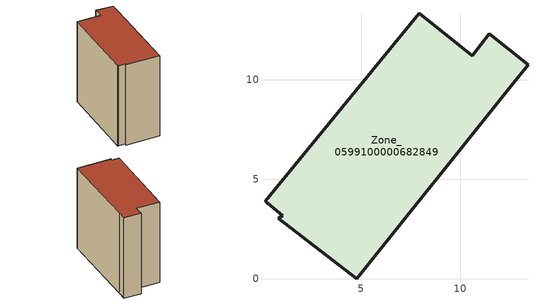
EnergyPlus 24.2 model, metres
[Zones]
Zone_0599100000682849
 floor ground (C_G): 4.78,0 0.83,3.04 1.07,3.17 0.3,3.79 0.26,3.82 0.17,3.89 7.92,13.34 10.6,11.21 11.44,12.31 13.4,10.75 12.55,9.71 z0
 wall outside (C_F): 13.4,10.75 11.44,12.31 10.6,11.21 7.92,13.34 0.17,3.89 0.26,3.82 0.3,3.79 1.07,3.17 0.83,3.04 4.78,0 12.55,9.71 13.4,10.75 z0:12.35
 roof outside (C_R): 0.83,3.04 4.78,0 12.55,9.71 13.4,10.75 11.44,12.31 10.6,11.21 7.92,13.34 0.17,3.89 0.26,3.82 0.3,3.79 1.07,3.17 z12.35
[BUILDING]
Pand.0599100000682849: North Axis=0; Terrain=City; Loads Convergence Tolerance Value=0.04; Temperature Convergence Tolerance Value=0.4; Solar Distribution=FullExterior; Maximum Number of Warmup Days=25; Minimum Number of Warmup Days=1
[Site:Location]
Rotterdam.The.Hague.AP_ZH_NLD Design_Conditions: Latitude=51.96; Longitude=4.45; Time Zone=1; Elevation=-4.5
[SITE:GROUNDTEMPERATURE:BUILDINGSURFACE]
18, 18, 18, 18, 18, 18, 18, 18, 18, 18, 18, 18
[MATERIAL] Thermal Absorptance=0.9; Solar Absorptance=0.7; Visible Absorptance=0.7
Name | Roughness | Thickness | Conductivity | Density | Specific Heat
G.TI.1946 | MediumSmooth | 0.15 | 1 | 540 | 1210
F.TI.1946 | Rough | 0.3 | 0.857143 | 1920 | 840
R.TI.1946 | MediumRough | 0.2 | 0.1 | 1500 | 1000
[CONSTRUCTION]
C_G: G.TI.1946
C_F: F.TI.1946
C_R: R.TI.1946
[ZONE]
Zone_0599100000682849: Type=1; Multiplier=1; Ceiling Height=Autocalculate; Volume=Autocalculate; Floor Area=autocalculate; Part of Total Floor Area=Yes
[ZONEINFILTRATION:DESIGNFLOWRATE]
Infil_Zone_0599100000682849: Zone or ZoneList or Space or SpaceList=Zone_0599100000682849; Schedule=AlwaysOn; Design Flow Rate Calculation Method=Flow/Area; Flow Rate per Floor Area=0.003; Constant Term Coefficient=1; Temperature Term Coefficient=0; Velocity Term Coefficient=0; Velocity Squared Term Coefficient=0
[HVACTEMPLATE:ZONE:IDEALLOADSAIRSYSTEM]
Zone_0599100000682849: Maximum Heating Supply Air Temperature=50; Minimum Cooling Supply Air Temperature=13; Maximum Heating Supply Air Humidity Ratio=0.0156; Minimum Cooling Supply Air Humidity Ratio=0.0077; Heating Limit=NoLimit; Cooling Limit=NoLimit; Dehumidification Control Type=ConstantSensibleHeatRatio; Cooling Sensible Heat Ratio=0.7; Dehumidification Setpoint=60; Humidification Control Type=None; Humidification Setpoint=30; Outdoor Air Method=None; Outdoor Air Flow Rate per Person=0.00944; Outdoor Air Flow Rate per Zone Floor Area=0; Outdoor Air Flow Rate per Zone=0; Demand Controlled Ventilation Type=None; Outdoor Air Economizer Type=NoEconomizer; Heat Recovery Type=None; Sensible Heat Recovery Effectiveness=0.7; Latent Heat Recovery Effectiveness=0.65
[ZONECONTROL:THERMOSTAT]
ThermostatControl_Zone_0599100000682849: Zone or ZoneList=Zone_0599100000682849; Control Type Schedule=DualSetpointControlType; Control 1=Thermostat_Zone_0599100000682849; Temperature Difference Between Cutout And Setpoint=0
[THERMOSTATSETPOINT:DUALSETPOINT]
Thermostat_Zone_0599100000682849: Heating Setpoint Temperature Schedule=HeatingSetpoint_Zone_0599100000682849; Cooling Setpoint Temperature Schedule=CoolingSetpoint_Zone_0599100000682849
[SCHEDULE:COMPACT]
HeatingSetpoint_Zone_0599100000682849: Through: 12/31, For: AllDays, Until: 24:00, 21
CoolingSetpoint_Zone_0599100000682849: Through: 12/31, For: AllDays, Until: 24:00, 24
DualSetpointControlType: Through: 12/31, For: AllDays, Until: 24:00, 4
AlwaysOn: Through: 12/31, For: AllDays, Until: 24:00, 1
